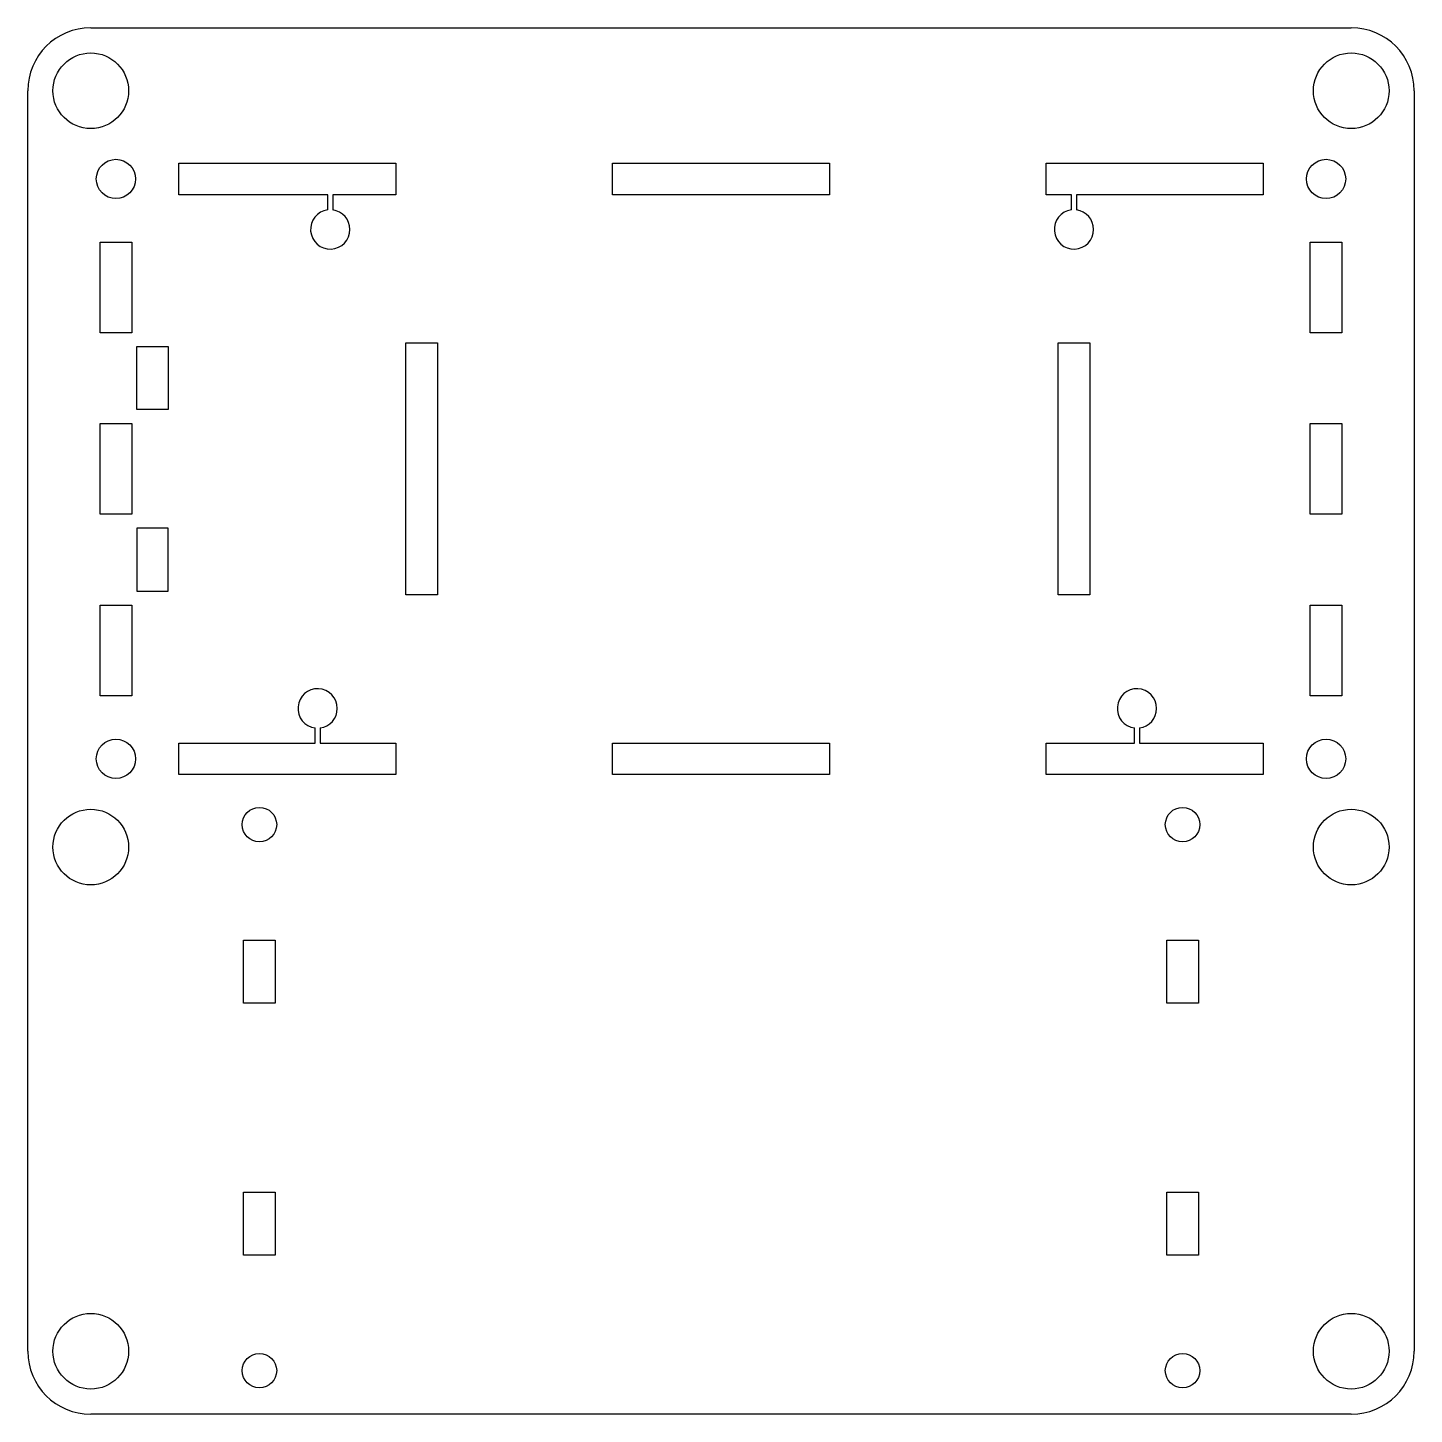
# Model space of a CAD drawing. Extents: x -70 to 70, y -95 to 44.
import ezdxf

# ---------------------------------------------------------------- set-up
doc = ezdxf.new("R2010")
doc.units = 0
doc.layers.get('0').update_dxf_attribs({"linetype": 'continuous'})

# ---------------------------------------------------------------- blocks, each defined once
blk = doc.blocks.new('FILLET003')
at = {"color": 0}
for p, q in [((-63.5, 44.45), (63.5, 44.45)), ((-69.85, -88.9), (-69.85, 38.1)), ((69.85, 38.1), (69.85, -88.9)), ((-54.61, 30.7975), (-32.766, 30.7975)), ((-54.61, 27.6225), (-54.61, 30.7975)), ((-32.766, 30.7975), (-32.766, 27.6225)), ((-10.922, 27.6225), (-10.922, 30.7975)), ((-10.922, 30.7975), (10.922, 30.7975)), ((10.922, 30.7975), (10.922, 27.6225)), ((32.766, 27.6225), (32.766, 30.7975)), ((32.766, 30.7975), (54.61, 30.7975)), ((54.61, 30.7975), (54.61, 27.6225)), ((-39.624, 27.6225), (-54.61, 27.6225)), ((-39.624, 26.0949), (-39.624, 27.6225)), ((-39.116, 27.6225), (-39.116, 26.0949)), ((-32.766, 27.6225), (-39.116, 27.6225)), ((10.922, 27.6225), (-10.922, 27.6225)), ((35.306, 27.6225), (32.766, 27.6225)), ((35.306, 26.0949), (35.306, 27.6225)), ((35.814, 27.6225), (35.814, 26.0949)), ((54.61, 27.6225), (35.814, 27.6225)), ((-62.5475, 13.716), (-62.5475, 22.86)), ((-62.5475, 22.86), (-59.3725, 22.86)), ((-59.3725, 22.86), (-59.3725, 13.716)), ((59.3725, 13.716), (59.3725, 22.86)), ((59.3725, 22.86), (62.5475, 22.86)), ((62.5475, 22.86), (62.5475, 13.716)), ((-59.3725, 13.716), (-62.5475, 13.716)), ((-31.75, 12.7), (-28.575, 12.7)), ((-31.75, -12.7), (-31.75, 12.7)), ((-28.575, 12.7), (-28.575, -12.7)), ((33.9725, 12.7), (37.1475, 12.7)), ((33.9725, -12.7), (33.9725, 12.7)), ((37.1475, 12.7), (37.1475, -12.7)), ((62.5475, 13.716), (59.3725, 13.716)), ((-58.8645, 5.969), (-58.8645, 12.319)), ((-58.8645, 12.319), (-55.6895, 12.319)), ((-55.6895, 12.319), (-55.6895, 5.969)), ((-55.6895, 5.969), (-58.8645, 5.969)), ((-62.5475, -4.572), (-62.5475, 4.572)), ((-62.5475, 4.572), (-59.3725, 4.572)), ((-59.3725, 4.572), (-59.3725, -4.572)), ((59.3725, 4.572), (62.5475, 4.572)), ((59.3725, -4.572), (59.3725, 4.572)), ((62.5475, 4.572), (62.5475, -4.572)), ((-59.3725, -4.572), (-62.5475, -4.572)), ((62.5475, -4.572), (59.3725, -4.572)), ((-58.8645, -5.969), (-58.8645, -12.319)), ((-55.6895, -5.969), (-58.8645, -5.969)), ((-55.6895, -12.319), (-55.6895, -5.969)), ((-58.8645, -12.319), (-55.6895, -12.319)), ((-62.5475, -13.716), (-59.3725, -13.716)), ((-62.5475, -22.86), (-62.5475, -13.716)), ((-59.3725, -13.716), (-59.3725, -22.86)), ((-28.575, -12.7), (-31.75, -12.7)), ((37.1475, -12.7), (33.9725, -12.7)), ((59.3725, -13.716), (62.5475, -13.716)), ((59.3725, -22.86), (59.3725, -13.716)), ((62.5475, -13.716), (62.5475, -22.86)), ((-59.3725, -22.86), (-62.5475, -22.86)), ((62.5475, -22.86), (59.3725, -22.86)), ((-40.894, -27.6225), (-40.894, -26.0949)), ((-40.386, -26.0949), (-40.386, -27.6225)), ((41.656, -27.6225), (41.656, -26.0949)), ((42.164, -26.0949), (42.164, -27.6225)), ((-54.61, -27.6225), (-40.894, -27.6225)), ((-54.61, -30.7975), (-54.61, -27.6225)), ((-40.386, -27.6225), (-32.766, -27.6225)), ((-32.766, -27.6225), (-32.766, -30.7975)), ((-10.922, -27.6225), (10.922, -27.6225)), ((-10.922, -30.7975), (-10.922, -27.6225)), ((10.922, -27.6225), (10.922, -30.7975)), ((32.766, -30.7975), (32.766, -27.6225)), ((32.766, -27.6225), (41.656, -27.6225)), ((42.164, -27.6225), (54.61, -27.6225)), ((54.61, -27.6225), (54.61, -30.7975)), ((-32.766, -30.7975), (-54.61, -30.7975)), ((10.922, -30.7975), (-10.922, -30.7975)), ((54.61, -30.7975), (32.766, -30.7975)), ((-48.0949, -53.8226), (-48.0949, -47.4726)), ((-48.0949, -47.4726), (-44.9199, -47.4726)), ((-44.9199, -47.4726), (-44.9199, -53.8226)), ((44.9199, -53.8226), (44.9199, -47.4726)), ((44.9199, -47.4726), (48.0949, -47.4726)), ((48.0949, -47.4726), (48.0949, -53.8226)), ((-44.9199, -53.8226), (-48.0949, -53.8226)), ((48.0949, -53.8226), (44.9199, -53.8226)), ((-48.0949, -72.8726), (-44.9199, -72.8726)), ((-48.0949, -79.2226), (-48.0949, -72.8726)), ((-44.9199, -72.8726), (-44.9199, -79.2226)), ((44.9199, -79.2226), (44.9199, -72.8726)), ((44.9199, -72.8726), (48.0949, -72.8726)), ((48.0949, -72.8726), (48.0949, -79.2226)), ((-44.9199, -79.2226), (-48.0949, -79.2226)), ((48.0949, -79.2226), (44.9199, -79.2226)), ((63.5, -95.25), (-63.5, -95.25))]:
    blk.add_line(p, q, dxfattribs=at)
for centre, radius in [((-63.5, 38.1), 3.81), ((63.5, 38.1), 3.81), ((-60.96, 29.21), 1.9812), ((60.96, 29.21), 1.9812), ((-60.96, -29.21), 1.9812), ((60.96, -29.21), 1.9812), ((-63.5, -38.1), 3.81), ((-46.5074, -35.8394), 1.7399), ((46.5074, -35.8394), 1.7399), ((63.5, -38.1), 3.81), ((-63.5, -88.9), 3.81), ((63.5, -88.9), 3.81), ((-46.5074, -90.8558), 1.7399), ((46.5074, -90.8558), 1.7399)]:
    blk.add_circle(centre, radius, dxfattribs=at)
for centre, radius, start, end in [((-63.5, 38.1), 6.35, 90, -180), ((63.5, 38.1), 6.35, 0, 90), ((-39.37, 24.13), 1.9812, 97.365886, 0), ((-39.37, 24.13), 1.9812, 0, 82.634114), ((35.56, 24.13), 1.9812, 97.365886, 0), ((35.56, 24.13), 1.9812, 0, 82.634114), ((-40.64, -24.13), 1.9812, 0, -97.365886), ((41.91, -24.13), 1.9812, 0, -97.365886), ((-40.64, -24.13), 1.9812, -82.634114, 0), ((41.91, -24.13), 1.9812, -82.634114, 0), ((-63.5, -88.9), 6.35, -180, -90), ((63.5, -88.9), 6.35, -90, 0)]:
    blk.add_arc(centre, radius, start, end, dxfattribs=at)

msp = doc.modelspace()

# ---------------------------------------------------------------- block references
msp.add_blockref('FILLET003', (0, 0))

doc.saveas('drawing.dxf')
